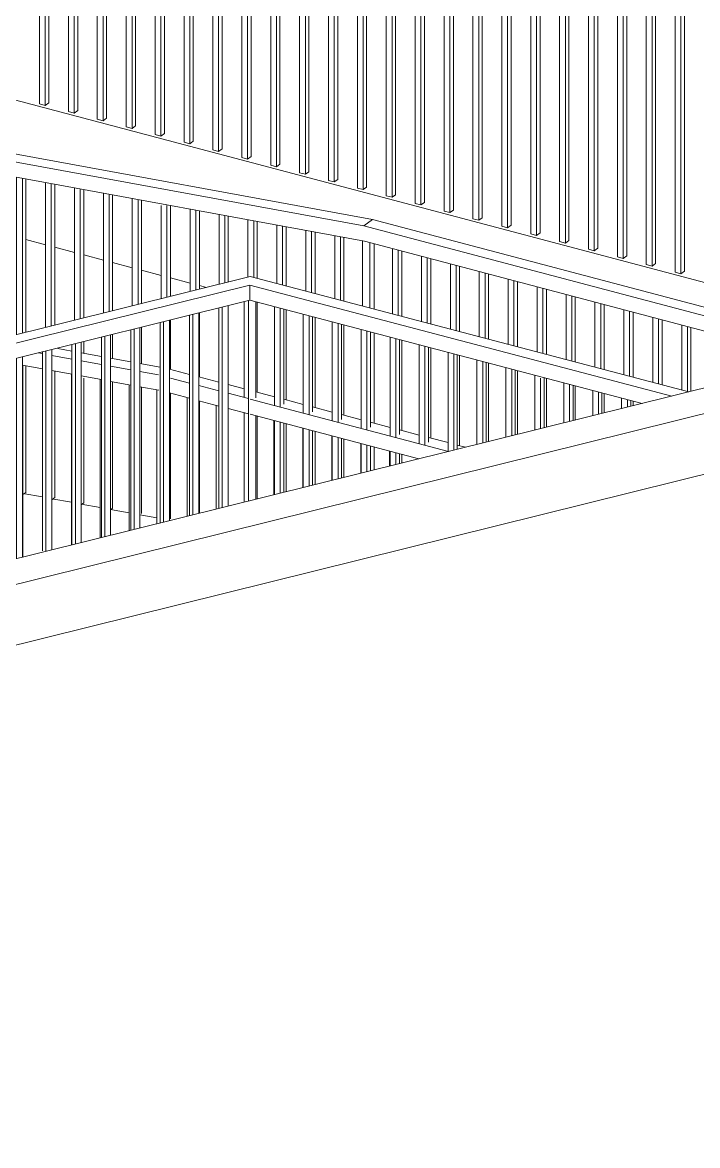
# Model space of a CAD drawing. Header units: metres. Extents: x 40 to 358, y -13 to 19.
# Drawn here: x 80.351 to 82.35, y -2.759 to 0.567 of the extents above; entities that cross this region are included whole.
import ezdxf

# ---------------------------------------------------------------- set-up
doc = ezdxf.new("R2010")
doc.units = ezdxf.units.M
for name, color, linetype, lineweight in [('A-BRND', 11, 'Continuous', 5), ('A-MURO', 113, 'Continuous', 9), ('A-PISO', 51, 'Continuous', 9), ('A-PISO-RAMP', 51, 'Continuous', 5)]:
    doc.layers.add(name, color=color, linetype=linetype, lineweight=lineweight)

# ---------------------------------------------------------------- blocks, each defined once
blk = doc.blocks.new('Railing - 20-1440445-Axonometria')
at = {"layer": 'A-BRND'}
for p, q in [((82.1256, -0.5763), (82.1256, -0.5453)), ((82.1427, -0.5721), (82.1427, -0.5498)), ((82.153, -0.5695), (82.153, -0.5525))]:
    blk.add_line(p, q, dxfattribs=at)
blk = doc.blocks.new('Railing - 20-V18-Axonometria')
at = {"layer": 'A-BRND'}
for p, q in [((82.0399, -0.5976), (82.0399, -0.5227)), ((82.057, -0.5933), (82.057, -0.5272)), ((82.0673, -0.5908), (82.0673, -0.5299))]:
    blk.add_line(p, q, dxfattribs=at)
blk = doc.blocks.new('Railing - 20-V19-Axonometria')
at = {"layer": 'A-BRND'}
for p, q in [((81.9542, -0.6188), (81.9542, -0.5002)), ((81.9713, -0.6146), (81.9713, -0.5047)), ((81.9816, -0.612), (81.9816, -0.5074))]:
    blk.add_line(p, q, dxfattribs=at)
blk = doc.blocks.new('Railing - 20-V20-Axonometria')
at = {"layer": 'A-BRND'}
for p, q in [((81.8685, -0.6401), (81.8685, -0.4776)), ((81.8856, -0.6358), (81.8856, -0.4861)), ((81.896, -0.6333), (81.896, -0.4861))]:
    blk.add_line(p, q, dxfattribs=at)
blk = doc.blocks.new('Railing - 20-V21-Axonometria')
at = {"layer": 'A-BRND'}
for p, q in [((81.7828, -0.6613), (81.7828, -0.455)), ((81.8, -0.6571), (81.8, -0.4596)), ((81.8103, -0.6545), (81.8103, -0.4623))]:
    blk.add_line(p, q, dxfattribs=at)
blk = doc.blocks.new('Railing - 20-V22-Axonometria')
at = {"layer": 'A-BRND'}
for p, q in [((81.6971, -0.6826), (81.6971, -0.4325)), ((81.7143, -0.6783), (81.7143, -0.437)), ((81.7246, -0.6758), (81.7246, -0.4397))]:
    blk.add_line(p, q, dxfattribs=at)
blk = doc.blocks.new('Railing - 20-V23-Axonometria')
at = {"layer": 'A-BRND'}
for p, q in [((81.6115, -0.703), (81.6115, -0.4099)), ((81.6286, -0.6996), (81.6286, -0.4144)), ((81.6389, -0.697), (81.6389, -0.4172))]:
    blk.add_line(p, q, dxfattribs=at)
blk = doc.blocks.new('Railing - 20-V24-Axonometria')
at = {"layer": 'A-BRND'}
for p, q in [((81.5258, -0.6804), (81.5258, -0.3874)), ((81.5429, -0.6849), (81.5429, -0.3919)), ((81.5532, -0.6762), (81.5532, -0.3946))]:
    blk.add_line(p, q, dxfattribs=at)
blk = doc.blocks.new('Railing - 20-V25-Axonometria')
at = {"layer": 'A-BRND'}
for p, q in [((81.4401, -0.6578), (81.4401, -0.3648)), ((81.4572, -0.6623), (81.4572, -0.3693)), ((81.4675, -0.6536), (81.4675, -0.3721)), ((81.4401, -0.7464), (81.4401, -0.7027)), ((81.4572, -0.7421), (81.4572, -0.7073)), ((81.4675, -0.7396), (81.4675, -0.71))]:
    blk.add_line(p, q, dxfattribs=at)
blk = doc.blocks.new('Railing - 20-V26-Axonometria')
at = {"layer": 'A-BRND'}
for p, q in [((81.3544, -0.6352), (81.3544, -0.3423)), ((81.3715, -0.6397), (81.3715, -0.3468)), ((81.3818, -0.6311), (81.3818, -0.3495)), ((81.3544, -0.7676), (81.3544, -0.6801)), ((81.3715, -0.7634), (81.3715, -0.6846)), ((81.3818, -0.7608), (81.3818, -0.6874))]:
    blk.add_line(p, q, dxfattribs=at)
blk = doc.blocks.new('Railing - 20-V27-Axonometria')
at = {"layer": 'A-BRND'}
for p, q in [((81.2687, -0.6125), (81.2687, -0.3197)), ((81.2858, -0.6171), (81.2858, -0.3242)), ((81.2962, -0.6085), (81.2962, -0.3269)), ((81.2687, -0.7889), (81.2687, -0.6575)), ((81.2858, -0.7846), (81.2858, -0.662)), ((81.2962, -0.7821), (81.2962, -0.6647))]:
    blk.add_line(p, q, dxfattribs=at)
blk = doc.blocks.new('Railing - 20-V28-Axonometria')
at = {"layer": 'A-BRND'}
for p, q in [((81.183, -0.5899), (81.183, -0.2972)), ((81.2002, -0.5944), (81.2002, -0.3017)), ((81.2105, -0.5859), (81.2105, -0.3044)), ((81.183, -0.8101), (81.183, -0.6349)), ((81.2002, -0.8059), (81.2002, -0.6394)), ((81.2105, -0.8033), (81.2105, -0.6421))]:
    blk.add_line(p, q, dxfattribs=at)
blk = doc.blocks.new('Railing - 20-V29-Axonometria')
at = {"layer": 'A-BRND'}
for p, q in [((81.0973, -0.5673), (81.0973, -0.2746)), ((81.1145, -0.5718), (81.1145, -0.2791)), ((81.1248, -0.5634), (81.1248, -0.2818)), ((81.0973, -0.8314), (81.0973, -0.6123)), ((81.1145, -0.8271), (81.1145, -0.6168)), ((81.1248, -0.8246), (81.1248, -0.6195))]:
    blk.add_line(p, q, dxfattribs=at)
blk = doc.blocks.new('Railing - 20-V30-Axonometria')
at = {"layer": 'A-BRND'}
for p, q in [((80.933, -0.2784), (80.933, -0.8721)), ((80.9429, -0.8697), (80.9429, -0.2759)), ((80.9603, -0.8654), (80.9603, -0.2716))]:
    blk.add_line(p, q, dxfattribs=at)
blk = doc.blocks.new('Railing - 20-V31-Axonometria')
at = {"layer": 'A-BRND'}
for p, q in [((80.4111, -0.4079), (80.4111, -0.9976)), ((80.4209, -0.9976), (80.4209, -0.4054)), ((80.4383, -0.9948), (80.4383, -0.4011))]:
    blk.add_line(p, q, dxfattribs=at)
blk = doc.blocks.new('Railing - 20-V79-Axonometria')
at = {"layer": 'A-BRND'}
for p, q in [((65.7714, 4.1982), (65.7714, 5.1348)), ((65.7885, 5.1302), (65.7885, 4.1937)), ((65.7989, 4.2012), (65.7989, 5.1275)), ((65.7714, 4.1982), (65.7885, 4.1937)), ((65.7885, 4.1937), (65.7989, 4.2012))]:
    blk.add_line(p, q, dxfattribs=at)
blk = doc.blocks.new('Railing - 20-V81-Axonometria')
at = {"layer": 'A-BRND'}
for p, q in [((81.1719, 0.1218), (81.1719, 1.0583)), ((81.189, 1.0485), (81.189, 0.1173)), ((81.1994, 0.1248), (81.1994, 1.0485)), ((81.1719, 0.1218), (81.189, 0.1173)), ((81.189, 0.1173), (81.1994, 0.1248))]:
    blk.add_line(p, q, dxfattribs=at)
blk = doc.blocks.new('Railing - 25-1014248-Axonometria')
at = {"layer": 'A-BRND'}
for p, q in [((81.0083, -0.2597), (81.0083, -0.5438)), ((81.0207, -0.8504), (81.0207, -0.2566)), ((81.0424, -0.5444), (81.0424, -0.2601)), ((81.0083, -0.5888), (81.0083, -0.8534)), ((81.0424, -0.845), (81.0424, -0.5978))]:
    blk.add_line(p, q, dxfattribs=at)
blk = doc.blocks.new('Railing - Railing-1126174-Axonometria')
for name, p in [('Railing - 20-V79-Axonometria', (14.6305, -3.8726)), ('Railing - 20-V79-Axonometria', (14.716, -3.8952)), ('Railing - 20-V79-Axonometria', (14.8016, -3.9179)), ('Railing - 20-V79-Axonometria', (14.8872, -3.9405)), ('Railing - 20-V79-Axonometria', (14.9727, -3.9632)), ('Railing - 20-V79-Axonometria', (15.0583, -3.9858)), ('Railing - 20-V79-Axonometria', (15.1438, -4.0085)), ('Railing - 20-V79-Axonometria', (15.2294, -4.0311)), ('Railing - 20-V79-Axonometria', (15.3149, -4.0538)), ('Railing - 20-V81-Axonometria', (0, 0)), ('Railing - 20-V79-Axonometria', (15.4861, -4.0991)), ('Railing - 20-V79-Axonometria', (15.5716, -4.1217)), ('Railing - 20-V79-Axonometria', (15.6572, -4.1444)), ('Railing - 20-V79-Axonometria', (15.7427, -4.167)), ('Railing - 20-V79-Axonometria', (15.8283, -4.1897)), ('Railing - 20-V79-Axonometria', (15.9139, -4.2123)), ('Railing - 20-V79-Axonometria', (15.9994, -4.2349)), ('Railing - 20-V79-Axonometria', (16.085, -4.2576)), ('Railing - 20-V79-Axonometria', (16.1705, -4.2802)), ('Railing - 20-V79-Axonometria', (16.2561, -4.3029)), ('Railing - 20-V79-Axonometria', (16.3416, -4.3255)), ('Railing - 20-V79-Axonometria', (16.4272, -4.3482)), ('Railing - 20-V79-Axonometria', (16.5128, -4.3708)), ('Railing - 25-1014248-Axonometria', (0, 0)), ('Railing - 20-V30-Axonometria', (-0.087, -0.0216)), ('Railing - 20-V30-Axonometria', (0, 0)), ('Railing - 20-V29-Axonometria', (0, 0)), ('Railing - 20-V28-Axonometria', (0, 0)), ('Railing - 20-V30-Axonometria', (-0.174, -0.0432)), ('Railing - 20-V27-Axonometria', (0, 0)), ('Railing - 20-V30-Axonometria', (-0.348, -0.0863)), ('Railing - 20-V30-Axonometria', (-0.261, -0.0647)), ('Railing - 20-V26-Axonometria', (0, 0)), ('Railing - 20-V25-Axonometria', (0, 0)), ('Railing - 20-V30-Axonometria', (-0.435, -0.1079)), ('Railing - 20-V24-Axonometria', (0, 0)), ('Railing - 20-V30-Axonometria', (-0.6089, -0.151)), ('Railing - 20-V31-Axonometria', (0, 0)), ('Railing - 20-V23-Axonometria', (0, 0)), ('Railing - 20-V22-Axonometria', (0, 0)), ('Railing - 20-V21-Axonometria', (0, 0)), ('Railing - 20-V20-Axonometria', (0, 0)), ('Railing - 20-V19-Axonometria', (0, 0)), ('Railing - 20-V18-Axonometria', (0, 0)), ('Railing - 20-1440445-Axonometria', (0, 0))]:
    blk.add_blockref(name, p)
blk = doc.blocks.new('Top Rail Type - Top Rail_Internal_-1126757-Axonometria')
at = {"layer": 'A-BRND'}
for p, q in [((73.761, -1.9872), (81.0258, -0.1853)), ((81.0258, -0.1853), (82.3242, -0.5271)), ((81.025, -0.2106), (73.7857, -2.0062)), ((81.025, -0.2556), (81.025, -0.2106)), ((82.2743, -0.5395), (81.025, -0.2106)), ((81.025, -0.2556), (73.8298, -2.0403)), ((82.1863, -0.5613), (81.025, -0.2556))]:
    blk.add_line(p, q, dxfattribs=at)
blk = doc.blocks.new('Ramp - Ramp-1224626-Axonometria')
at = {"layer": 'A-PISO-RAMP'}
for p, q in [((80.4106, -0.8382), (80.3524, -0.8275)), ((80.4962, -0.8539), (80.4383, -0.8433)), ((80.5818, -0.8696), (80.5253, -0.8593)), ((80.6674, -0.8853), (80.6123, -0.8752)), ((80.7496, -0.9004), (80.6993, -0.8912))]:
    blk.add_line(p, q, dxfattribs=at)
blk = doc.blocks.new('Railing - 20-V444-Axonometria')
at = {"layer": 'A-BRND'}
blk.add_line((80.3524, -1.0162), (80.3524, -0.4481), dxfattribs=at)
blk = doc.blocks.new('Railing - 20-V445-Axonometria')
at = {"layer": 'A-BRND'}
blk.add_line((80.4106, -0.9976), (80.4106, -0.4588), dxfattribs=at)
blk = doc.blocks.new('Railing - 20-V446-Axonometria')
at = {"layer": 'A-BRND'}
blk.add_line((80.4962, -0.9805), (80.4962, -0.4745), dxfattribs=at)
blk = doc.blocks.new('Railing - 20-V447-Axonometria')
at = {"layer": 'A-BRND'}
blk.add_line((80.5818, -0.9592), (80.5818, -0.4902), dxfattribs=at)
blk = doc.blocks.new('Railing - 20-V448-Axonometria')
at = {"layer": 'A-BRND'}
blk.add_line((80.6674, -0.938), (80.6674, -0.5059), dxfattribs=at)
blk = doc.blocks.new('Railing - 20-V449-Axonometria')
at = {"layer": 'A-BRND'}
blk.add_line((80.8392, -0.8954), (80.8392, -0.5441), dxfattribs=at)
blk = doc.blocks.new('Railing - 20-V450-Axonometria')
at = {"layer": 'A-BRND'}
blk.add_line((80.9249, -0.8742), (80.9249, -0.5667), dxfattribs=at)
blk = doc.blocks.new('Railing - 20-V451-Axonometria')
at = {"layer": 'A-BRND'}
blk.add_line((81.0961, -0.8317), (81.0961, -0.6119), dxfattribs=at)
blk = doc.blocks.new('Railing - 20-V452-Axonometria')
at = {"layer": 'A-BRND'}
blk.add_line((81.1817, -0.8104), (81.1817, -0.6345), dxfattribs=at)
blk = doc.blocks.new('Railing - 20-V453-Axonometria')
at = {"layer": 'A-BRND'}
blk.add_line((81.2674, -0.7892), (81.2674, -0.6571), dxfattribs=at)
blk = doc.blocks.new('Railing - 20-V454-Axonometria')
at = {"layer": 'A-BRND'}
blk.add_line((81.353, -0.768), (81.353, -0.6797), dxfattribs=at)
blk = doc.blocks.new('Railing - 20-V455-Axonometria')
at = {"layer": 'A-BRND'}
blk.add_line((81.4386, -0.7467), (81.4386, -0.7023), dxfattribs=at)
blk = doc.blocks.new('Railing - 25-V463-Axonometria')
at = {"layer": 'A-BRND'}
blk.add_line((80.7496, -0.9176), (80.7496, -0.521), dxfattribs=at)
blk = doc.blocks.new('Railing - Railing-1745435-Axonometria')
for name in ['Railing - 20-V444-Axonometria', 'Railing - 20-V445-Axonometria', 'Railing - 20-V446-Axonometria', 'Railing - 20-V447-Axonometria', 'Railing - 20-V448-Axonometria', 'Railing - 25-V463-Axonometria', 'Railing - 20-V449-Axonometria', 'Railing - 20-V450-Axonometria', 'Railing - 20-V451-Axonometria', 'Railing - 20-V452-Axonometria', 'Railing - 20-V453-Axonometria', 'Railing - 20-V454-Axonometria', 'Railing - 20-V455-Axonometria']:
    blk.add_blockref(name, (0, 0))
blk = doc.blocks.new('Top Rail Type - Top Rail_Internal_-1746581-Axonometria')
at = {"layer": 'A-BRND'}
for p, q in [((80.4562, -0.3986), (80.498, -0.4062)), ((80.4111, -0.4138), (80.3974, -0.4112)), ((80.498, -0.4297), (80.4383, -0.4188)), ((80.5253, -0.4113), (80.585, -0.4222)), ((80.6123, -0.4272), (80.672, -0.4382)), ((80.4111, -0.4588), (80.3513, -0.4479)), ((80.498, -0.4748), (80.4383, -0.4639)), ((80.585, -0.4457), (80.5253, -0.4347)), ((80.672, -0.4616), (80.6123, -0.4507)), ((80.6993, -0.4432), (80.759, -0.4541)), ((80.7863, -0.4597), (80.846, -0.4754)), ((80.585, -0.4908), (80.5253, -0.4798)), ((80.672, -0.5067), (80.6123, -0.4958)), ((80.7539, -0.4767), (80.6993, -0.4666)), ((80.846, -0.501), (80.7895, -0.4861)), ((80.8733, -0.4826), (80.933, -0.4984)), ((80.7555, -0.522), (80.6993, -0.5117)), ((80.846, -0.5459), (80.7863, -0.5302)), ((80.933, -0.5239), (80.8733, -0.5082)), ((80.9603, -0.5056), (81.0083, -0.5183)), ((81.0207, -0.5471), (80.9603, -0.5311)), ((81.0424, -0.5273), (81.0973, -0.5418)), ((80.933, -0.5689), (80.8733, -0.5531)), ((81.6131, -0.7034), (81.026, -0.5485)), ((81.1248, -0.549), (81.183, -0.5644)), ((81.0207, -0.592), (80.9603, -0.5761)), ((81.5253, -0.7252), (81.026, -0.5934)), ((81.2105, -0.5716), (81.2687, -0.587)), ((81.2962, -0.5942), (81.3544, -0.6096)), ((81.3818, -0.6168), (81.4401, -0.6322)), ((81.4675, -0.6395), (81.5258, -0.6548)), ((81.5532, -0.6621), (81.6115, -0.6774)), ((81.6389, -0.6847), (81.663, -0.6911))]:
    blk.add_line(p, q, dxfattribs=at)
blk = doc.blocks.new('Railing - 20-V467-Axonometria')
at = {"layer": 'A-BRND'}
for p, q in [((82.3034, -0.5216), (82.3034, -0.3287)), ((82.3205, -0.5261), (82.3205, -0.3333)), ((82.3309, -0.5254), (82.3309, -0.336))]:
    blk.add_line(p, q, dxfattribs=at)
blk = doc.blocks.new('Railing - 20-V468-Axonometria')
at = {"layer": 'A-BRND'}
for p, q in [((82.2178, -0.4991), (82.2178, -0.3061)), ((82.2349, -0.5036), (82.2349, -0.3107)), ((82.2452, -0.5063), (82.2452, -0.3134))]:
    blk.add_line(p, q, dxfattribs=at)
blk = doc.blocks.new('Railing - 20-V469-Axonometria')
at = {"layer": 'A-BRND'}
for p, q in [((82.1322, -0.4765), (82.1322, -0.2835)), ((82.1493, -0.481), (82.1493, -0.2881)), ((82.1596, -0.4837), (82.1596, -0.2908)), ((82.1596, -0.5679), (82.1596, -0.5542))]:
    blk.add_line(p, q, dxfattribs=at)
blk = doc.blocks.new('Railing - 20-V470-Axonometria')
at = {"layer": 'A-BRND'}
for p, q in [((82.0465, -0.454), (82.0465, -0.2609)), ((82.0637, -0.4585), (82.0637, -0.2655)), ((82.074, -0.4612), (82.074, -0.2682)), ((82.074, -0.5891), (82.074, -0.5317))]:
    blk.add_line(p, q, dxfattribs=at)
blk = doc.blocks.new('Railing - 20-V471-Axonometria')
at = {"layer": 'A-BRND'}
for p, q in [((81.9609, -0.4314), (81.9609, -0.2383)), ((81.978, -0.4359), (81.978, -0.2429)), ((81.9884, -0.4387), (81.9884, -0.2456)), ((81.9884, -0.6104), (81.9884, -0.5092))]:
    blk.add_line(p, q, dxfattribs=at)
blk = doc.blocks.new('Railing - 20-V472-Axonometria')
at = {"layer": 'A-BRND'}
for p, q in [((81.8753, -0.4089), (81.8753, -0.2158)), ((81.8924, -0.4134), (81.8924, -0.2203)), ((81.9027, -0.4161), (81.9027, -0.223)), ((81.9027, -0.6316), (81.9027, -0.4866))]:
    blk.add_line(p, q, dxfattribs=at)
blk = doc.blocks.new('Railing - 20-V473-Axonometria')
at = {"layer": 'A-BRND'}
for p, q in [((81.7897, -0.3864), (81.7897, -0.1932)), ((81.8068, -0.3909), (81.8068, -0.1977)), ((81.8171, -0.3936), (81.8171, -0.2004)), ((81.8171, -0.6528), (81.8171, -0.4641))]:
    blk.add_line(p, q, dxfattribs=at)
blk = doc.blocks.new('Railing - 20-V474-Axonometria')
at = {"layer": 'A-BRND'}
for p, q in [((81.704, -0.3638), (81.704, -0.1706)), ((81.7212, -0.3683), (81.7212, -0.1751)), ((81.7315, -0.371), (81.7315, -0.1778)), ((81.7315, -0.6741), (81.7315, -0.4415))]:
    blk.add_line(p, q, dxfattribs=at)
blk = doc.blocks.new('Railing - 20-V475-Axonometria')
at = {"layer": 'A-BRND'}
for p, q in [((81.6184, -0.3413), (81.6184, -0.148)), ((81.6355, -0.3458), (81.6355, -0.1525)), ((81.6459, -0.3485), (81.6459, -0.1552)), ((81.6459, -0.6865), (81.6459, -0.419))]:
    blk.add_line(p, q, dxfattribs=at)
blk = doc.blocks.new('Railing - 20-V476-Axonometria')
at = {"layer": 'A-BRND'}
for p, q in [((81.5328, -0.3187), (81.5328, -0.1254)), ((81.5499, -0.3232), (81.5499, -0.1299)), ((81.5602, -0.326), (81.5602, -0.1326)), ((81.5602, -0.6639), (81.5602, -0.3965))]:
    blk.add_line(p, q, dxfattribs=at)
blk = doc.blocks.new('Railing - 20-V477-Axonometria')
at = {"layer": 'A-BRND'}
for p, q in [((81.4472, -0.2962), (81.4472, -0.1028)), ((81.4643, -0.3007), (81.4643, -0.1073)), ((81.4746, -0.3034), (81.4746, -0.11)), ((81.4746, -0.6413), (81.4746, -0.3739)), ((81.4746, -0.7378), (81.4746, -0.7118))]:
    blk.add_line(p, q, dxfattribs=at)
blk = doc.blocks.new('Railing - 20-V478-Axonometria')
at = {"layer": 'A-BRND'}
for p, q in [((81.2759, -0.2511), (81.2759, -0.0647)), ((81.293, -0.2556), (81.293, -0.0678)), ((81.3034, -0.2583), (81.3034, -0.0697)), ((81.3034, -0.5961), (81.3034, -0.3288)), ((81.3034, -0.7803), (81.3034, -0.6666))]:
    blk.add_line(p, q, dxfattribs=at)
blk = doc.blocks.new('Railing - 20-V479-Axonometria')
at = {"layer": 'A-BRND'}
for p, q in [((81.1903, -0.2286), (81.1903, -0.0489)), ((81.2074, -0.2331), (81.2074, -0.0521)), ((81.2177, -0.2358), (81.2177, -0.054)), ((81.2177, -0.5735), (81.2177, -0.3063)), ((81.2177, -0.8015), (81.2177, -0.644))]:
    blk.add_line(p, q, dxfattribs=at)
blk = doc.blocks.new('Railing - 20-V480-Axonometria')
at = {"layer": 'A-BRND'}
for p, q in [((81.1047, -0.206), (81.1047, -0.0332)), ((81.1218, -0.2105), (81.1218, -0.0364)), ((81.1321, -0.2133), (81.1321, -0.0383)), ((81.1321, -0.5509), (81.1321, -0.2838)), ((81.1321, -0.8227), (81.1321, -0.6214))]:
    blk.add_line(p, q, dxfattribs=at)
blk = doc.blocks.new('Railing - 20-V481-Axonometria')
at = {"layer": 'A-BRND'}
for p, q in [((81.019, -0.1869), (81.019, -0.0175)), ((81.0362, -0.188), (81.0362, -0.0207)), ((81.0465, -0.1907), (81.0465, -0.0226)), ((81.0465, -0.5283), (81.0465, -0.2612)), ((81.0465, -0.844), (81.0465, -0.5988))]:
    blk.add_line(p, q, dxfattribs=at)
blk = doc.blocks.new('Railing - 20-V482-Axonometria')
at = {"layer": 'A-BRND'}
for p, q in [((80.9334, -0.2082), (80.9334, -0.0018)), ((80.9505, -0.2039), (80.9505, -0.005)), ((80.9609, -0.2014), (80.9609, -0.0068)), ((80.9609, -0.5057), (80.9609, -0.2715)), ((80.9609, -0.8652), (80.9609, -0.5762))]:
    blk.add_line(p, q, dxfattribs=at)
blk = doc.blocks.new('Railing - 20-V483-Axonometria')
at = {"layer": 'A-BRND'}
for p, q in [((80.8478, -0.2294), (80.8478, 0.0139)), ((80.8649, -0.2252), (80.8649, 0.0108)), ((80.8752, -0.2226), (80.8752, 0.0089)), ((80.8752, -0.4831), (80.8752, -0.2927)), ((80.8752, -0.8865), (80.8752, -0.5536))]:
    blk.add_line(p, q, dxfattribs=at)
blk = doc.blocks.new('Railing - 20-V484-Axonometria')
at = {"layer": 'A-BRND'}
for p, q in [((80.7622, -0.2507), (80.7622, 0.0254)), ((80.7793, -0.2464), (80.7793, 0.0254)), ((80.7896, -0.2438), (80.7896, 0.0246)), ((80.7896, -0.4605), (80.7896, -0.314)), ((80.7896, -0.9031), (80.7896, -0.531))]:
    blk.add_line(p, q, dxfattribs=at)
blk = doc.blocks.new('Railing - 20-V485-Axonometria')
at = {"layer": 'A-BRND'}
for p, q in [((80.6765, -0.2719), (80.6765, 0.0453)), ((80.6937, -0.2676), (80.6937, 0.0422)), ((80.704, -0.2651), (80.704, 0.0403)), ((80.704, -0.444), (80.704, -0.3352)), ((80.704, -0.8874), (80.704, -0.5126))]:
    blk.add_line(p, q, dxfattribs=at)
blk = doc.blocks.new('Railing - 20-V486-Axonometria')
at = {"layer": 'A-BRND'}
for p, q in [((80.5909, -0.2931), (80.5909, 0.061)), ((80.608, -0.2889), (80.608, 0.0579)), ((80.6184, -0.2863), (80.6184, 0.056)), ((80.6184, -0.4283), (80.6184, -0.3564)), ((80.6184, -0.8716), (80.6184, -0.4969)), ((80.6123, -0.876), (80.6184, -0.8716))]:
    blk.add_line(p, q, dxfattribs=at)
blk = doc.blocks.new('Railing - 20-V487-Axonometria')
at = {"layer": 'A-BRND'}
for p, q in [((80.5053, -0.3144), (80.5053, 0.0767)), ((80.5224, -0.3101), (80.5224, 0.0736)), ((80.5327, -0.3076), (80.5327, 0.0717)), ((80.5327, -0.4126), (80.5327, -0.3777)), ((80.5327, -0.8559), (80.5327, -0.4861)), ((80.5253, -0.8613), (80.5327, -0.8559))]:
    blk.add_line(p, q, dxfattribs=at)
blk = doc.blocks.new('Railing - 20-V488-Axonometria')
at = {"layer": 'A-BRND'}
for p, q in [((80.4196, -0.3356), (80.4196, 0.0924)), ((80.4368, -0.3314), (80.4368, 0.0893)), ((80.4471, -0.3288), (80.4471, 0.0874)), ((80.4471, -0.8402), (80.4471, -0.4655)), ((80.4383, -0.8466), (80.4471, -0.8402))]:
    blk.add_line(p, q, dxfattribs=at)
blk = doc.blocks.new('Railing - 20-V489-Axonometria')
at = {"layer": 'A-BRND'}
for p, q in [((80.334, -0.3568), (80.334, 0.1082)), ((80.3511, -0.3526), (80.3511, 0.105)), ((80.3615, -0.35), (80.3615, 0.1031)), ((80.3615, -0.8245), (80.3615, -0.4498)), ((80.3524, -0.8311), (80.3615, -0.8245))]:
    blk.add_line(p, q, dxfattribs=at)
blk = doc.blocks.new('Railing - 25-1752456-Axonometria')
at = {"layer": 'A-BRND'}
for p, q in [((81.3581, -0.2728), (81.3581, -0.0797)), ((81.3795, -0.2784), (81.3795, -0.0849)), ((81.3924, -0.2818), (81.3924, -0.0883)), ((81.3924, -0.6196), (81.3924, -0.3523)), ((81.3924, -0.7582), (81.3924, -0.6901))]:
    blk.add_line(p, q, dxfattribs=at)
blk = doc.blocks.new('Railing - Railing-1752316-Axonometria')
for name in ['Railing - 20-V489-Axonometria', 'Railing - 20-V488-Axonometria', 'Railing - 20-V487-Axonometria', 'Railing - 20-V486-Axonometria', 'Railing - 20-V485-Axonometria', 'Railing - 20-V484-Axonometria', 'Railing - 20-V483-Axonometria', 'Railing - 20-V482-Axonometria', 'Railing - 20-V481-Axonometria', 'Railing - 20-V480-Axonometria', 'Railing - 20-V479-Axonometria', 'Railing - 20-V478-Axonometria', 'Railing - 25-1752456-Axonometria', 'Railing - 20-V477-Axonometria', 'Railing - 20-V476-Axonometria', 'Railing - 20-V475-Axonometria', 'Railing - 20-V474-Axonometria', 'Railing - 20-V473-Axonometria', 'Railing - 20-V472-Axonometria', 'Railing - 20-V471-Axonometria', 'Railing - 20-V470-Axonometria', 'Railing - 20-V469-Axonometria', 'Railing - 20-V468-Axonometria', 'Railing - 20-V467-Axonometria']:
    blk.add_blockref(name, (0, 0))
blk = doc.blocks.new('Top Rail Type - Top Rail_Internal_-1752441-Axonometria')
at = {"layer": 'A-BRND'}
for p, q in [((77.1069, 0.7688), (81.3882, -0.0167)), ((81.3623, -0.0354), (77.0811, 0.7501)), ((81.364, -0.0808), (77.0827, 0.7047)), ((81.3623, -0.0354), (81.3882, -0.0167)), ((81.3882, -0.0167), (82.4151, -0.2877)), ((82.3892, -0.3064), (81.3623, -0.0354)), ((82.3909, -0.3518), (81.364, -0.0808))]:
    blk.add_line(p, q, dxfattribs=at)

msp = doc.modelspace()

# ---------------------------------------------------------------- linework, layer by layer
at = {"layer": 'A-MURO'}
for p, q in [((88.8267, 1.0104), (74.3556, -2.579)), ((74.4121, -2.4896), (88.53, 1.0122)), ((74.3556, -2.7589), (88.8267, 0.8305))]:
    msp.add_line(p, q, dxfattribs=at)
at = {"layer": 'A-PISO'}
for p, q in [((65.7458, 4.1974), (82.9799, -0.3644)), ((80.4196, -0.0914), (80.3615, -0.076)), ((80.5053, -0.114), (80.4471, -0.0986)), ((80.5909, -0.1367), (80.5327, -0.1213)), ((80.6765, -0.1594), (80.6184, -0.144)), ((80.7622, -0.182), (80.704, -0.1666)), ((80.8478, -0.2047), (80.7896, -0.1893)), ((80.896, -0.2175), (80.8752, -0.212))]:
    msp.add_line(p, q, dxfattribs=at)

# ---------------------------------------------------------------- block references
at = {"layer": 'A-BRND'}
for name in ['Top Rail Type - Top Rail_Internal_-1126757-Axonometria', 'Railing - Railing-1126174-Axonometria', 'Top Rail Type - Top Rail_Internal_-1746581-Axonometria', 'Railing - Railing-1745435-Axonometria', 'Top Rail Type - Top Rail_Internal_-1752441-Axonometria', 'Railing - Railing-1752316-Axonometria']:
    msp.add_blockref(name, (0, 0), dxfattribs=at)
at = {"layer": 'A-PISO-RAMP'}
msp.add_blockref('Ramp - Ramp-1224626-Axonometria', (0, 0), dxfattribs=at)

doc.saveas('drawing.dxf')
